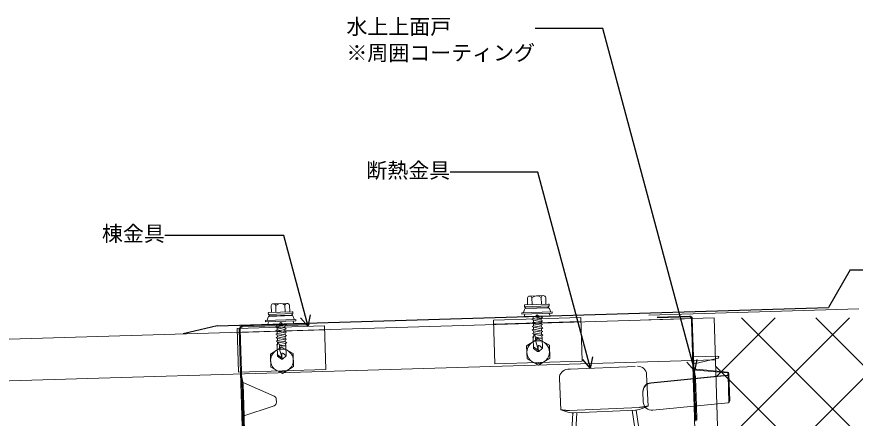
# Model space of a CAD drawing. Units: millimetres at full size, sheet at 1:3; details may follow other scales. Extents: x -1263 to 1258, y -891 to 1034.
# Drawn here: x -483.7 to -3.6, y 213.7 to 443.7 of the extents above; entities that cross this region are included whole.
import ezdxf
from ezdxf.enums import TextEntityAlignment as Align

# ---------------------------------------------------------------- set-up
doc = ezdxf.new("R2010")
doc.units = ezdxf.units.MM
doc.header["$LTSCALE"] = 3
doc.header["$PDMODE"] = 32
doc.header["$PDSIZE"] = 1.5
for name, color, linetype, lineweight in [('0-6_名称1', 5, 'Continuous', 25), ('0-B_屋根1', 6, 'Continuous', 20), ('1-1_水切1', 134, 'Continuous', 30), ('2-1_裏貼1', 2, 'Continuous', 18), ('2-7_ビス1', 7, 'Continuous', 5), ('2-C_断熱金具', 7, 'Continuous', 5), ('3-1_面戸', 7, 'Continuous', 5)]:
    doc.layers.add(name, color=color, linetype=linetype, lineweight=lineweight)
doc.styles.add('ＭＳ ゴシック', font='')
doc.styles.get('ＭＳ ゴシック').set_extended_font_data('MS Gothic')

msp = doc.modelspace()

# ---------------------------------------------------------------- linework, layer by layer
at = {"layer": '0-6_名称1'}
for p, q in [((-316.743, 266.296), (-321.193, 271.315)), ((-316.743, 266.296), (-315.398, 272.868)), ((-155.166, 242.289), (-159.617, 247.308)), ((-155.166, 242.289), (-153.821, 248.861)), ((-95.538, 240.725), (-99.988, 245.744)), ((-95.538, 240.725), (-94.193, 247.297))]:
    msp.add_line(p, q, dxfattribs=at)
for points in [[(-95.538, 240.725), (-148.137, 437.027), (-186.933, 437.027)], [(-155.166, 242.289), (-185.277, 354.665), (-235.512, 354.665)], [(-316.743, 266.296), (-330.718, 318.452), (-398.912, 318.452)]]:
    msp.add_lwpolyline(points, dxfattribs=at)
at = {"layer": '0-B_屋根1'}
for p, q in [((-1.52, 276.452), (-121.865, 272.841)), ((-101.388, 270.651), (-801.5, 249.648)), ((-84.404, 271.161), (-121.781, 270.039)), ((-84.404, 271.161), (-78.831, 92.284)), ((-84.012, 247.162), (-801.5, 225.637))]:
    msp.add_line(p, q, dxfattribs=at)
at = {"layer": '1-1_水切1'}
for p, q in [((-6.52, 298.775), (-19.02, 277.124)), ((-6.52, 298.775), (3.48, 298.775)), ((-368.953, 266.626), (-19.02, 277.124)), ((-368.953, 266.626), (-388.42, 262.04))]:
    msp.add_line(p, q, dxfattribs=at)
at = {"layer": '2-1_裏貼1'}
for p, q in [((-83.346, 237.215), (-49.4, 271.161)), ((-82.064, 196.07), (-6.974, 271.161)), ((-80.783, 154.926), (35.452, 271.161)), ((78.264, 124.222), (-68.675, 271.161)), ((79.12, 165.792), (-26.249, 271.161)), ((-11.137, 171.196), (-83.545, 243.604))]:
    msp.add_line(p, q, dxfattribs=at)
at = {"layer": '2-7_ビス1'}
for p, q in [((-190.035, 283.699), (-182.164, 283.934)), ((-336.738, 279.298), (-328.867, 279.533)), ((-330.147, 278.436), (-330.032, 274.596)), ((-327.523, 278.515), (-327.409, 274.674)), ((-179.268, 279.118), (-192.638, 278.72)), ((-191.316, 282.603), (-191.201, 278.762)), ((-188.692, 282.681), (-188.577, 278.841)), ((-183.444, 282.837), (-183.329, 278.997)), ((-180.82, 282.916), (-180.706, 279.076)), ((-178.917, 278.02), (-178.94, 278.81)), ((-339.626, 273.201), (-339.65, 273.991)), ((-325.62, 273.619), (-339.626, 273.201)), ((-325.971, 274.717), (-339.341, 274.319)), ((-338.018, 278.202), (-337.904, 274.361)), ((-335.395, 278.28), (-335.28, 274.44)), ((-326.249, 272.822), (-325.62, 273.619)), ((-325.62, 273.619), (-325.643, 274.409)), ((-194.515, 274.142), (-177.122, 274.66)), ((-193.016, 276.06), (-193.505, 274.335)), ((-192.924, 277.602), (-192.947, 278.392)), ((-178.917, 278.02), (-192.924, 277.602)), ((-192.248, 276.844), (-192.924, 277.602)), ((-192.46, 276.484), (-179.313, 276.876)), ((-192.001, 276.738), (-179.787, 277.102)), ((-188.122, 276.853), (-188.115, 276.614)), ((-183.665, 276.986), (-183.658, 276.747)), ((-179.546, 277.223), (-178.917, 278.02)), ((-178.768, 273.771), (-178.365, 272.342)), ((-178.733, 276.486), (-178.142, 274.793)), ((-177.122, 274.66), (-177.097, 273.821)), ((-341.218, 269.741), (-323.825, 270.259)), ((-339.719, 271.659), (-340.208, 269.934)), ((-339.522, 268.951), (-339.839, 267.501)), ((-338.951, 272.443), (-339.626, 273.201)), ((-339.163, 272.083), (-326.016, 272.475)), ((-338.703, 272.337), (-326.49, 272.701)), ((-334.825, 272.452), (-334.818, 272.212)), ((-330.368, 272.585), (-330.361, 272.345)), ((-325.471, 269.37), (-325.068, 267.941)), ((-325.436, 272.085), (-324.845, 270.392)), ((-323.825, 270.259), (-323.8, 269.42)), ((-192.819, 273.352), (-193.136, 271.902)), ((-178.365, 272.342), (-193.136, 271.902)), ((-188.698, 270.3), (-187.94, 270.767)), ((-188.698, 270.3), (-187.914, 269.878)), ((-187.974, 271.899), (-188.25, 272.048)), ((-187.974, 271.899), (-187.94, 270.767)), ((-183.487, 271.021), (-187.974, 271.899)), ((-183.454, 269.889), (-187.94, 270.767)), ((-187.914, 269.878), (-187.88, 268.746)), ((-183.427, 269), (-187.914, 269.878)), ((-183.514, 271.911), (-184.747, 272.152)), ((-183.514, 271.911), (-183.522, 272.189)), ((-182.73, 271.489), (-183.514, 271.911)), ((-182.73, 271.489), (-183.487, 271.021)), ((-183.487, 271.021), (-183.454, 269.889)), ((-182.67, 269.468), (-183.454, 269.889)), ((-182.67, 269.468), (-183.427, 269)), ((-183.427, 269), (-183.393, 267.868)), ((-325.068, 267.941), (-339.839, 267.501)), ((-335.4, 265.898), (-334.643, 266.366)), ((-335.4, 265.898), (-334.617, 265.477)), ((-335.34, 263.877), (-334.583, 264.345)), ((-334.677, 267.498), (-334.953, 267.646)), ((-334.677, 267.498), (-334.643, 266.366)), ((-330.19, 266.62), (-334.677, 267.498)), ((-330.156, 265.488), (-334.643, 266.366)), ((-334.617, 265.477), (-334.583, 264.345)), ((-330.13, 264.599), (-334.617, 265.477)), ((-330.096, 263.467), (-334.583, 264.345)), ((-330.217, 267.51), (-331.45, 267.751)), ((-330.217, 267.51), (-330.225, 267.787)), ((-329.433, 267.088), (-330.217, 267.51)), ((-329.433, 267.088), (-330.19, 266.62)), ((-330.19, 266.62), (-330.156, 265.488)), ((-329.373, 265.067), (-330.156, 265.488)), ((-329.373, 265.067), (-330.13, 264.599)), ((-330.13, 264.599), (-330.096, 263.467)), ((-188.637, 268.278), (-187.88, 268.746)), ((-188.637, 268.278), (-187.853, 267.856)), ((-188.577, 266.257), (-187.82, 266.724)), ((-188.577, 266.257), (-187.793, 265.835)), ((-188.517, 264.235), (-187.759, 264.703)), ((-188.517, 264.235), (-187.733, 263.813)), ((-183.393, 267.868), (-187.88, 268.746)), ((-183.333, 265.847), (-187.82, 266.724)), ((-183.273, 263.825), (-187.759, 264.703)), ((-182.61, 267.446), (-183.393, 267.868)), ((-182.549, 265.425), (-183.333, 265.847)), ((-335.34, 263.877), (-334.556, 263.455)), ((-335.28, 261.856), (-334.523, 262.323)), ((-335.28, 261.856), (-334.496, 261.434)), ((-335.219, 259.834), (-334.462, 260.302)), ((-335.219, 259.834), (-334.436, 259.412)), ((-330.036, 261.446), (-334.523, 262.323)), ((-329.976, 259.424), (-334.462, 260.302)), ((-329.949, 258.535), (-334.436, 259.412)), ((-334.436, 259.412), (-334.402, 258.281)), ((-329.313, 263.045), (-330.096, 263.467)), ((-329.252, 261.024), (-330.036, 261.446)), ((-329.192, 259.002), (-329.976, 259.424)), ((-188.456, 262.214), (-187.699, 262.682)), ((-188.456, 262.214), (-187.673, 261.792)), ((-187.764, 260.583), (-188.134, 260.354)), ((-188.134, 260.354), (-188.125, 260.046)), ((-187.863, 259.905), (-188.125, 260.046)), ((-187.923, 259.495), (-187.863, 259.906)), ((-187.923, 259.495), (-187.751, 253.725)), ((-187.847, 259.903), (-187.863, 259.905)), ((-187.764, 260.583), (-187.658, 261.31)), ((-187.764, 260.583), (-187.698, 260.566)), ((-183.246, 262.936), (-187.733, 263.813)), ((-187.733, 263.813), (-187.699, 262.682)), ((-183.212, 261.804), (-187.699, 262.682)), ((-183.103, 260.966), (-187.673, 261.792)), ((-187.673, 261.792), (-187.658, 261.31)), ((-186.789, 260.331), (-184.001, 259.612)), ((-185.376, 259.571), (-186.669, 259.745)), ((-182.829, 259.647), (-186.631, 259.534)), ((-186.631, 259.534), (-186.578, 257.762)), ((-182.489, 263.403), (-183.273, 263.825)), ((-182.489, 263.403), (-183.246, 262.936)), ((-183.246, 262.936), (-183.212, 261.804)), ((-182.429, 261.382), (-183.212, 261.804)), ((-182.429, 261.382), (-183.103, 260.966)), ((-182.829, 259.647), (-183.103, 260.966)), ((-182.829, 259.647), (-182.657, 253.877)), ((-335.159, 257.813), (-334.402, 258.281)), ((-335.159, 257.813), (-334.375, 257.391)), ((-334.467, 256.182), (-334.837, 255.953)), ((-334.837, 255.953), (-334.828, 255.645)), ((-334.566, 255.504), (-334.828, 255.645)), ((-334.626, 255.094), (-334.566, 255.505)), ((-334.626, 255.094), (-334.453, 249.324)), ((-334.549, 255.502), (-334.566, 255.504)), ((-334.467, 256.182), (-334.361, 256.909)), ((-334.467, 256.182), (-334.401, 256.165)), ((-329.915, 257.403), (-334.402, 258.281)), ((-329.806, 256.565), (-334.375, 257.391)), ((-334.375, 257.391), (-334.361, 256.909)), ((-333.492, 255.93), (-330.704, 255.211)), ((-332.079, 255.17), (-333.372, 255.344)), ((-329.532, 255.246), (-333.333, 255.133)), ((-333.333, 255.133), (-333.281, 253.361)), ((-329.192, 259.002), (-329.949, 258.535)), ((-329.949, 258.535), (-329.915, 257.403)), ((-329.132, 256.981), (-329.915, 257.403)), ((-329.132, 256.981), (-329.806, 256.565)), ((-329.532, 255.246), (-329.806, 256.565)), ((-329.532, 255.246), (-329.36, 249.476)), ((-184.987, 252.465), (-187.779, 254.669)), ((-186.578, 257.762), (-185.185, 253.123)), ((-331.69, 248.064), (-334.482, 250.267)), ((-333.281, 253.361), (-331.888, 248.722)), ((-187.751, 253.725), (-185.467, 251.922)), ((-185.467, 251.922), (-184.83, 251.941)), ((-182.657, 253.877), (-184.83, 251.941)), ((-334.453, 249.324), (-332.169, 247.52)), ((-332.169, 247.52), (-331.533, 247.539)), ((-329.36, 249.476), (-331.533, 247.539))]:
    msp.add_line(p, q, dxfattribs=at)
for points in [[(-194.515, 274.142), (-194.49, 273.302), (-177.097, 273.821)], [(-341.218, 269.741), (-341.192, 268.901), (-323.8, 269.42)], [(-183.367, 266.978), (-187.853, 267.856), (-187.82, 266.724)], [(-183.307, 264.957), (-187.793, 265.835), (-187.759, 264.703)], [(-182.61, 267.446), (-183.367, 266.978), (-183.333, 265.847)], [(-182.549, 265.425), (-183.307, 264.957), (-183.273, 263.825)], [(-330.07, 262.577), (-334.556, 263.455), (-334.523, 262.323)], [(-330.009, 260.556), (-334.496, 261.434), (-334.462, 260.302)], [(-329.313, 263.045), (-330.07, 262.577), (-330.036, 261.446)], [(-329.252, 261.024), (-330.009, 260.556), (-329.976, 259.424)], [(-187.923, 259.495), (-187.759, 260.316), (-187.593, 260.931), (-187.426, 261.316), (-187.261, 261.447), (-187.102, 261.313), (-186.946, 260.936), (-186.79, 260.336), (-186.631, 259.534)], [(-334.626, 255.094), (-334.462, 255.915), (-334.295, 256.53), (-334.128, 256.915), (-333.964, 257.046), (-333.805, 256.912), (-333.649, 256.535), (-333.493, 255.935), (-333.333, 255.133)], [(-182.657, 253.877), (-183.035, 254.178), (-183.438, 254.505), (-183.844, 254.824), (-184.23, 255.101), (-184.573, 255.303), (-184.85, 255.398), (-185.038, 255.35), (-185.139, 255.101), (-185.19, 254.663), (-185.206, 254.127), (-185.2, 253.583), (-185.185, 253.123)], [(-329.36, 249.476), (-329.738, 249.777), (-330.141, 250.104), (-330.547, 250.423), (-330.933, 250.7), (-331.276, 250.902), (-331.553, 250.996), (-331.741, 250.949), (-331.841, 250.7), (-331.893, 250.262), (-331.909, 249.726), (-331.903, 249.182), (-331.888, 248.722)], [(-185.148, 251.931), (-185.091, 252.064), (-185.041, 252.198), (-185.004, 252.331), (-184.987, 252.465), (-185.001, 252.629), (-185.045, 252.794), (-185.11, 252.958), (-185.185, 253.123)], [(-331.851, 247.53), (-331.794, 247.663), (-331.744, 247.797), (-331.707, 247.93), (-331.69, 248.064), (-331.704, 248.228), (-331.748, 248.393), (-331.813, 248.557), (-331.888, 248.722)]]:
    msp.add_lwpolyline(points, dxfattribs=at)
for centre, radius, start, end in [((-189.995, 282.357), 1.343, 13.96335, 169.45412), ((-185.986, 280.033), 3.785, 47.80435, 135.61311), ((-182.124, 282.592), 1.343, 13.96335, 169.45412), ((-336.698, 277.956), 1.343, 13.96335, 169.45412), ((-332.689, 275.632), 3.785, 47.80435, 135.61311), ((-328.827, 278.191), 1.343, 13.96335, 169.45412), ((-192.629, 278.401), 0.319, 91.70873, 181.70873), ((-179.259, 278.8), 0.319, 1.70873, 91.70873), ((-339.332, 274), 0.319, 91.70873, 181.70873), ((-325.962, 274.399), 0.319, 1.70873, 91.70873), ((-193.734, 274.405), 0.24, 271.70873, 342.95212), ((-192.442, 275.884), 0.6, 91.70873, 162.95212), ((-192.01, 277.056), 0.319, 221.70873, 271.70873), ((-179.796, 277.42), 0.319, 271.70873, 321.70873), ((-179.295, 276.276), 0.6, 20.46533, 91.70873), ((-177.917, 274.877), 0.24, 200.46533, 271.70873), ((-340.437, 270.004), 0.24, 271.70873, 342.95212), ((-339.145, 271.483), 0.6, 91.70873, 162.95212), ((-338.713, 272.655), 0.319, 221.70873, 271.70873), ((-326.499, 273.019), 0.319, 271.70873, 321.70873), ((-325.998, 271.875), 0.6, 20.46533, 91.70873), ((-324.62, 270.476), 0.24, 200.46533, 271.70873)]:
    msp.add_arc(centre, radius, start, end, dxfattribs=at)
at = {"layer": '2-7_ビス1', "color": 5}
for p in [(-185.75, 272.122), (-332.453, 267.721)]:
    msp.add_point(p, dxfattribs=at)
at = {"layer": '2-C_断熱金具'}
for p, q in [((-210.625, 267.557), (-160.647, 269.056)), ((-357.316, 262.781), (-307.339, 264.28)), ((-172.993, 236.512), (-172.21, 218.532)), ((-172.21, 218.532), (-169.309, 217.516)), ((-172.13, 218.521), (-172.21, 218.532)), ((-169.198, 149.408), (-165.267, 216.841)), ((-167.19, 218.178), (-127.228, 219.918)), ((-166.895, 149.391), (-162.958, 216.933)), ((-164.819, 216.852), (-129.474, 218.391)), ((-121.544, 151.377), (-131.336, 218.31)), ((-119.251, 151.594), (-129.027, 218.419)), ((-122.336, 220.689), (-122.257, 220.707))]:
    msp.add_line(p, q, dxfattribs=at)
for points in [[(-160.716, 271.355), (-210.694, 269.856), (-209.944, 244.867), (-159.967, 246.366)], [(-307.408, 266.579), (-357.385, 265.08), (-356.636, 240.091), (-306.658, 241.591)], [(-184.91, 244.112), (-191.52, 247.668), (-191.745, 255.17), (-185.36, 259.116), (-178.751, 255.56), (-178.526, 248.058)], [(-331.602, 239.336), (-338.211, 242.892), (-338.436, 250.394), (-332.052, 254.34), (-325.442, 250.784), (-325.217, 243.282)]]:
    msp.add_lwpolyline(points, close=True, dxfattribs=at)
for points in [[(-168.215, 241.725), (-166.801, 241.787), (-129.667, 243.404)], [(-125.059, 219.442), (-122.257, 220.707), (-123.04, 238.687)], [(-167.19, 218.178), (-167.277, 218.178), (-167.365, 218.178), (-167.455, 218.178), (-167.547, 218.178), (-167.642, 218.179), (-167.741, 218.18), (-167.845, 218.181), (-167.955, 218.183), (-168.072, 218.185), (-168.195, 218.188), (-168.327, 218.191), (-168.465, 218.195), (-168.61, 218.2), (-168.761, 218.205), (-168.917, 218.212), (-169.076, 218.219), (-169.239, 218.227), (-169.404, 218.237), (-169.571, 218.247), (-169.738, 218.258), (-169.905, 218.271), (-170.072, 218.285), (-170.236, 218.299), (-170.398, 218.314), (-170.556, 218.33), (-170.71, 218.345), (-170.859, 218.361), (-171.002, 218.377), (-171.137, 218.392), (-171.265, 218.407), (-171.384, 218.422), (-171.496, 218.436), (-171.6, 218.449), (-171.699, 218.462), (-171.792, 218.474), (-171.881, 218.486), (-171.966, 218.498), (-172.049, 218.509), (-172.13, 218.521)], [(-127.228, 219.918), (-127.141, 219.925), (-127.053, 219.933), (-126.964, 219.941), (-126.872, 219.949), (-126.777, 219.958), (-126.679, 219.968), (-126.575, 219.978), (-126.466, 219.989), (-126.35, 220.002), (-126.227, 220.015), (-126.097, 220.03), (-125.959, 220.046), (-125.815, 220.063), (-125.665, 220.082), (-125.51, 220.102), (-125.352, 220.123), (-125.191, 220.145), (-125.027, 220.169), (-124.862, 220.194), (-124.696, 220.22), (-124.531, 220.247), (-124.366, 220.275), (-124.203, 220.303), (-124.043, 220.333), (-123.887, 220.362), (-123.735, 220.391), (-123.588, 220.42), (-123.448, 220.448), (-123.314, 220.475), (-123.188, 220.501), (-123.07, 220.525), (-122.961, 220.549), (-122.858, 220.571), (-122.761, 220.592), (-122.669, 220.613), (-122.581, 220.632), (-122.497, 220.652), (-122.416, 220.67), (-122.336, 220.689)]]:
    msp.add_lwpolyline(points, dxfattribs=at)
for centre in [(-185.135, 251.614), (-331.827, 246.838)]:
    msp.add_circle(centre, 6.5, dxfattribs=at)
for centre, radius, start, end in [((-167.998, 236.73), 5, 92.49317, 182.49317), ((-128.036, 238.47), 5, 2.49317, 92.49317), ((-165.341, 228.841), 12, 250.69176, 272.49317), ((-129.996, 230.38), 12, 272.49317, 294.29458)]:
    msp.add_arc(centre, radius, start, end, dxfattribs=at)
at = {"layer": '3-1_面戸'}
for p, q in [((-116.934, 271.675), (-98.442, 272.229)), ((-116.934, 271.675), (-116.919, 271.175)), ((-116.919, 271.175), (-98.427, 271.729)), ((-97.397, 270.76), (-96.392, 237.244)), ((-97.349, 269.136), (-97.001, 257.54)), ((-356.274, 264.602), (-351.166, 94.35)), ((-355.774, 264.617), (-354.872, 234.554)), ((-354.335, 266.661), (-316.352, 267.801)), ((-354.32, 266.162), (-316.337, 267.301)), ((-316.352, 267.801), (-316.337, 267.301)), ((-96.741, 248.867), (-82.247, 249.301)), ((-96.615, 244.671), (-82.111, 248.096)), ((-81.733, 248.816), (-81.726, 248.598)), ((-96.543, 242.273), (-95.743, 238.08)), ((-96.535, 241.99), (-76.835, 240.181)), ((-96.518, 241.444), (-76.99, 239.695)), ((-96.118, 244.788), (-96.044, 242.317)), ((-96.044, 242.317), (-96.043, 242.288)), ((-96.043, 242.288), (-96.033, 241.943)), ((-95.977, 241.938), (-96.043, 242.288)), ((-96.033, 241.943), (-96.017, 241.399)), ((-96.017, 241.399), (-95.91, 237.848)), ((-95.871, 241.386), (-95.977, 241.938)), ((-95.243, 238.095), (-95.871, 241.386)), ((-355.479, 238.114), (-354.53, 233.141)), ((-354.98, 238.129), (-354.244, 234.276)), ((-120.678, 234.075), (-77, 238.454)), ((-120.669, 233.795), (-76.843, 238.189)), ((-96.392, 237.244), (-96.37, 236.512)), ((-96.37, 236.512), (-95.894, 220.644)), ((-95.91, 237.848), (-95.891, 237.2)), ((-95.891, 237.2), (-95.872, 236.562)), ((-95.872, 236.562), (-95.396, 220.694)), ((-95.57, 236.504), (-95.067, 219.745)), ((-95.07, 236.519), (-94.598, 220.774)), ((-76.416, 238.334), (-75.949, 222.746)), ((-75.942, 239.215), (-75.475, 223.627)), ((-355.379, 234.779), (-336.253, 226.317)), ((-354.244, 234.276), (-354.03, 233.156)), ((-354.03, 233.156), (-353.49, 215.155)), ((-125.001, 223.102), (-125.177, 228.95)), ((-336.376, 220.886), (-354.778, 214.724)), ((-335.063, 224.548), (-335.012, 222.842)), ((-119.505, 218.276), (-76.375, 222.601)), ((-95.894, 220.644), (-95.477, 206.726)), ((-95.396, 220.694), (-95.154, 212.626)), ((-95.067, 219.745), (-94.833, 211.944)), ((-94.598, 220.774), (-94.351, 212.552)), ((-353.49, 215.155), (-353.183, 204.906))]:
    msp.add_line(p, q, dxfattribs=at)
for points in [[(-96.898, 270.775), (-96.241, 248.882), (-96.118, 244.788)], [(-354.872, 234.554), (-354.282, 214.89), (-353.982, 204.882), (-351.305, 115.658), (-351.146, 110.329), (-350.693, 95.255)], [(-354.53, 233.141), (-353.9, 212.143), (-353.697, 205.369)]]:
    msp.add_lwpolyline(points, dxfattribs=at)
for centre, radius, start, end in [((-98.397, 270.73), 1.5, 1.71762, 91.71762), ((-98.397, 270.73), 1, 1.71762, 91.71762), ((-354.275, 264.662), 2, 91.71836, 181.71836), ((-354.275, 264.662), 1.5, 91.71836, 181.71836), ((-82.232, 248.801), 0.5, 1.71762, 91.71762), ((-82.226, 248.583), 0.5, 283.28904, 1.71762), ((-76.943, 239.185), 1.001, 275.72607, 84.75401), ((-105.565, 236.205), 10, 1.71762, 10.8079), ((-105.065, 236.22), 10, 8.37798, 10.8079), ((-105.065, 236.22), 10, 5.22015, 8.37798), ((-105.065, 236.22), 10, 2.42059, 5.22015), ((-105.065, 236.22), 10, 1.71762, 2.42059), ((-77.063, 239.075), 0.624, 275.72603, 84.88371), ((-120.179, 229.1), 5, 95.72607, 181.71762), ((-120.17, 228.82), 5, 95.72607, 181.71762), ((-337.062, 224.488), 2, 1.71836, 66.13515), ((-337.011, 222.782), 2, 288.51308, 1.71836), ((-120.003, 223.252), 5, 181.71762, 275.72607), ((-76.475, 223.597), 1.001, 275.72607, 1.71763)]:
    msp.add_arc(centre, radius, start, end, dxfattribs=at)

# ---------------------------------------------------------------- texts
at = {"layer": '0-6_名称1', "style": 'ＭＳ ゴシック'}
for s, p in [('水上上面戸\u3000\u3000\u3000\u3000', (-294.933, 431.027)), ('※周囲コーティング', (-294.933, 416.027)), ('断熱金具', (-283.512, 348.665)), ('棟金具', (-434.912, 312.452))]:
    msp.add_text(s, height=8.798, dxfattribs=at).set_placement(p, align=Align.BOTTOM_LEFT)

doc.saveas('drawing.dxf')
